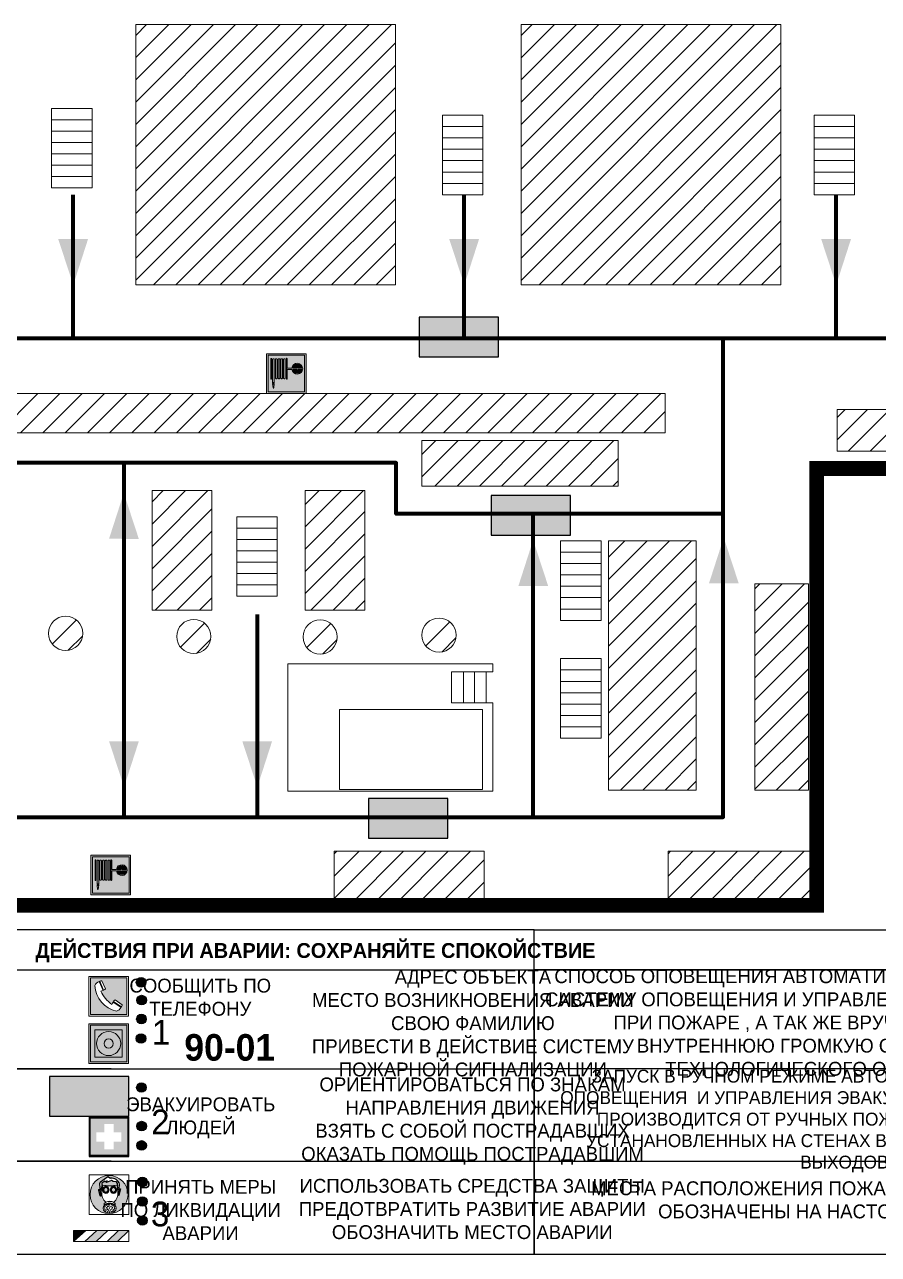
# Model space of a CAD drawing. Header units: millimetres. Extents: x 13114 to 67229, y 22859 to 38520.
# Drawn here: x 29581.4 to 29753.7, y 25091.1 to 25339.1 of the extents above; entities that cross this region are included whole.
import ezdxf

# ---------------------------------------------------------------- set-up
doc = ezdxf.new("R2010")
doc.units = ezdxf.units.MM
doc.layers.add('План_Штампы', color=7, linetype='Continuous')
doc.styles.add('обычный', font='arial.ttf')
pattern_1 = [(45, (730.8685, 20343.8374), (-2.24506403, 2.24506403), [])]

# ---------------------------------------------------------------- blocks, each defined once
blk = doc.blocks.new('A$C38D26F80')
h = blk.add_hatch(color=5)
h.dxf.hatch_style = 1
h.paths.add_polyline_path([(-8.77, -4.48, 1), (-0.19, -4.48, 1)])
h.paths.add_polyline_path([(-6.75, -3.58), (-6.75, -3.31), (-6.62, -3.22), (-6.5, -3.22), (-6.42, -3.3), (-6.39, -3.28), (-6.59, -2.23), (-6.59, -2.01), (-6.38, -1.58), (-4.76, -0.4), (-4.13, -0.79, -0.362848), (-2.1, -2.1, -0.201049), (-2.17, -2.48, 0.085434), (-2.26, -3.13), (-1.9, -3.16), (-2.25, -4.7), (-2.4, -4.59), (-2.43, -4.34), (-2.36, -4.34), (-2.14, -3.34), (-2.47, -3.42), (-2.58, -1.95), (-2.77, -1.58), (-3.58, -1.52), (-3.92, -1.26), (-5.05, -1.73), (-4.87, -1.39), (-5.41, -1.6), (-5.41, -1.46), (-6.13, -1.87), (-6.18, -3.5), (-6.56, -3.47), (-6.37, -4.59), (-6.16, -4.43), (-6.16, -4.66), (-6.36, -4.79), (-6.37, -4.8), (-6.51, -4.76)], flags=16)
h.paths.add_polyline_path([(-6.51, -4.76), (-6.36, -4.79), (-6.37, -4.8)], flags=0)
h.paths.add_polyline_path([(-5.92, -2.34, 0.089508), (-2.67, -2.35), (-2.48, -3.88, -0.268602), (-3.4, -6.18, 0.262449), (-5.2, -6.18, -0.268602), (-6.11, -3.88)], flags=16)
edge = h.paths.add_edge_path(flags=16)
edge.add_ellipse((-5.19, -3.41), major_axis=(0, 0.842), ratio=0.848992, start_angle=0, end_angle=360)
edge = h.paths.add_edge_path(flags=0)
edge.add_ellipse((-5.19, -3.39), major_axis=(0, 0.665), ratio=0.853798, start_angle=0, end_angle=360)
edge = h.paths.add_edge_path(flags=0)
edge.add_ellipse((-5.19, -3.4), major_axis=(0, 0.528), ratio=0.864094, start_angle=0, end_angle=360)
edge = h.paths.add_edge_path(flags=16)
edge.add_ellipse((-3.47, -3.4), major_axis=(0, 0.842), ratio=0.848992, start_angle=0, end_angle=360)
h.paths.add_polyline_path([(-3.13, -6.45), (-3.13, -6.84, 0.383174), (-5.57, -6.85), (-5.57, -6.49, -0.369952)], flags=16)
edge = h.paths.add_edge_path(flags=0)
edge.add_ellipse((-3.47, -3.39), major_axis=(0, 0.665), ratio=0.853798, start_angle=0, end_angle=360)
edge = h.paths.add_edge_path(flags=0)
edge.add_ellipse((-3.47, -3.4), major_axis=(0, 0.528), ratio=0.864094, start_angle=0, end_angle=360)
edge = h.paths.add_edge_path(flags=16)
edge.add_ellipse((-4.34, -7.57), major_axis=(-1.48, 0), ratio=0.744955, start_angle=0, end_angle=360)
h.paths.add_polyline_path([(-5.01, -6.85, -1), (-5.15, -6.85, -1)], flags=0)
h.paths.add_polyline_path([(-5.33, -7.14, -1), (-5.47, -7.14, -1)], flags=0)
h.paths.add_polyline_path([(-4.61, -6.71, -1), (-4.74, -6.71, -1)], flags=16)
h.paths.add_polyline_path([(-5.43, -7.51, -1), (-5.57, -7.51, -1)], flags=0)
h.paths.add_polyline_path([(-4.26, -6.67, -1), (-4.4, -6.67, -1)], flags=16)
h.paths.add_polyline_path([(-4.74, -7.14, -1), (-4.88, -7.14, -1)], flags=0)
h.paths.add_polyline_path([(-4.93, -7.43, -1), (-5.07, -7.43, -1)], flags=0)
h.paths.add_polyline_path([(-4.41, -7.07, -1), (-4.54, -7.07, -1)], flags=0)
h.paths.add_polyline_path([(-5.33, -7.87, -1), (-5.46, -7.87, -1)], flags=0)
h.paths.add_polyline_path([(-3.8, -6.71, -1), (-3.94, -6.71, -1)], flags=16)
h.paths.add_polyline_path([(-4.85, -7.78, -1), (-4.98, -7.78, -1)], flags=0)
h.paths.add_polyline_path([(-3.96, -7.14, -1), (-4.1, -7.14, -1)], flags=0)
h.paths.add_polyline_path([(-4.33, -7.53, -1), (-4.47, -7.53, -1)], flags=0)
h.paths.add_polyline_path([(-5.09, -8.12, -1), (-5.23, -8.12, -1)], flags=0)
h.paths.add_polyline_path([(-3.5, -6.94, -1), (-3.64, -6.94, -1)], flags=0)
h.paths.add_polyline_path([(-4.54, -7.97, -1), (-4.68, -7.97, -1)], flags=0)
h.paths.add_polyline_path([(-3.66, -7.39, -1), (-3.8, -7.39, -1)], flags=0)
h.paths.add_polyline_path([(-4.73, -8.35, -1), (-4.86, -8.35, -1)], flags=0)
h.paths.add_polyline_path([(-4.09, -7.96, -1), (-4.23, -7.96, -1)], flags=0)
h.paths.add_polyline_path([(-3.77, -7.74, -1), (-3.91, -7.74, -1)], flags=0)
h.paths.add_polyline_path([(-3.22, -7.27, -1), (-3.35, -7.27, -1)], flags=0)
h.paths.add_polyline_path([(-4.34, -8.4, -1), (-4.47, -8.4, -1)], flags=0)
h.paths.add_polyline_path([(-3.16, -7.61, -1), (-3.3, -7.61, -1)], flags=0)
h.paths.add_polyline_path([(-3.9, -8.35, -1), (-4.04, -8.35, -1)], flags=0)
h.paths.add_polyline_path([(-3.32, -7.91, -1), (-3.46, -7.91, -1)], flags=0)
h.paths.add_polyline_path([(-3.55, -8.23, -1), (-3.69, -8.23, -1)], flags=0)
at = {"color": 5, "lineweight": 5}
for p, q in [((-4.48, 0), (-8.96, 0)), ((-8.96, 0), (-8.96, -4.48)), ((-4.48, 0), (0, 0)), ((0, 0), (0, -4.48)), ((-6.59, -2.01), (-6.38, -1.58)), ((-6.59, -2.23), (-6.59, -2.01)), ((-6.39, -3.28), (-6.59, -2.23)), ((-6.38, -1.58), (-4.76, -0.4)), ((-6.13, -1.87), (-6.18, -3.5)), ((-5.41, -1.46), (-6.13, -1.87)), ((-5.92, -2.34), (-6.11, -3.88)), ((-4.87, -1.39), (-5.41, -1.6)), ((-5.41, -1.6), (-5.41, -1.46)), ((-3.92, -1.26), (-5.05, -1.73)), ((-5.05, -1.73), (-4.87, -1.39)), ((-4.76, -0.4), (-4.13, -0.79)), ((-3.58, -1.52), (-3.92, -1.26)), ((-2.77, -1.58), (-3.58, -1.52)), ((-2.58, -1.95), (-2.77, -1.58)), ((-2.67, -2.34), (-2.48, -3.88)), ((-2.47, -3.42), (-2.58, -1.95)), ((-8.96, -8.96), (-8.96, -4.48)), ((-6.75, -3.31), (-6.62, -3.22)), ((-6.75, -3.58), (-6.75, -3.31)), ((-6.51, -4.76), (-6.75, -3.58)), ((-6.62, -3.22), (-6.5, -3.22)), ((-6.18, -3.5), (-6.56, -3.47)), ((-6.56, -3.47), (-6.37, -4.59)), ((-6.37, -4.8), (-6.51, -4.76)), ((-6.5, -3.22), (-6.42, -3.3)), ((-6.42, -3.3), (-6.39, -3.28)), ((-6.37, -4.59), (-6.16, -4.43)), ((-6.16, -4.66), (-6.37, -4.8)), ((-6.16, -4.43), (-6.16, -4.66)), ((-2.14, -3.34), (-2.47, -3.42)), ((-2.43, -4.34), (-2.4, -4.59)), ((-2.43, -4.34), (-2.36, -4.34)), ((-2.4, -4.59), (-2.25, -4.7)), ((-2.36, -4.34), (-2.14, -3.34)), ((-1.9, -3.16), (-2.26, -3.13)), ((-2.25, -4.7), (-1.9, -3.16)), ((0, -8.96), (0, -4.48)), ((-5.57, -6.49), (-5.57, -6.85)), ((-3.13, -6.45), (-3.13, -6.84)), ((-4.48, -8.96), (-8.96, -8.96)), ((-4.48, -8.96), (0, -8.96))]:
    blk.add_line(p, q, dxfattribs=at)
at = {"color": 5}
for p, q in [((-6.59, -2.01), (-6.38, -1.58)), ((-6.59, -2.23), (-6.59, -2.01)), ((-6.39, -3.28), (-6.59, -2.23)), ((-6.38, -1.58), (-4.76, -0.4)), ((-6.13, -1.87), (-6.18, -3.5)), ((-5.41, -1.46), (-6.13, -1.87)), ((-4.87, -1.39), (-5.41, -1.6)), ((-5.41, -1.6), (-5.41, -1.46)), ((-3.92, -1.26), (-5.05, -1.73)), ((-5.05, -1.73), (-4.87, -1.39)), ((-4.76, -0.4), (-4.13, -0.79)), ((-3.58, -1.52), (-3.92, -1.26)), ((-2.77, -1.58), (-3.58, -1.52)), ((-2.58, -1.95), (-2.77, -1.58)), ((-2.47, -3.42), (-2.58, -1.95)), ((-6.75, -3.31), (-6.62, -3.22)), ((-6.75, -3.58), (-6.75, -3.31)), ((-6.51, -4.76), (-6.75, -3.58)), ((-6.62, -3.22), (-6.5, -3.22)), ((-6.18, -3.5), (-6.56, -3.47)), ((-6.56, -3.47), (-6.37, -4.59)), ((-6.37, -4.8), (-6.51, -4.76)), ((-6.36, -4.79), (-6.51, -4.76)), ((-6.5, -3.22), (-6.42, -3.3)), ((-6.42, -3.3), (-6.39, -3.28)), ((-6.37, -4.59), (-6.16, -4.43)), ((-6.16, -4.66), (-6.37, -4.8)), ((-6.16, -4.66), (-6.36, -4.79)), ((-6.16, -4.43), (-6.16, -4.66)), ((-2.14, -3.34), (-2.47, -3.42)), ((-2.4, -4.59), (-2.43, -4.34)), ((-2.43, -4.34), (-2.36, -4.34)), ((-2.25, -4.7), (-2.4, -4.59)), ((-2.36, -4.34), (-2.14, -3.34)), ((-2.26, -3.13), (-1.9, -3.16)), ((-1.9, -3.16), (-2.25, -4.7))]:
    blk.add_line(p, q, dxfattribs=at)
at = {"color": 5, "lineweight": 5}
for centre, radius in [((-4.48, -4.48), 4.29), ((-5.5, -7.51), 0.0678), ((-5.4, -7.14), 0.0678), ((-5.4, -7.87), 0.0678), ((-5.16, -8.12), 0.0678), ((-5.08, -6.85), 0.0678), ((-5, -7.43), 0.0678), ((-4.91, -7.78), 0.0678), ((-4.81, -7.14), 0.0678), ((-4.79, -8.35), 0.0678), ((-4.67, -6.71), 0.0678), ((-4.61, -7.97), 0.0678), ((-4.47, -7.07), 0.0678), ((-4.4, -7.53), 0.0678), ((-4.4, -8.4), 0.0678), ((-4.33, -6.67), 0.0678), ((-4.16, -7.96), 0.0678), ((-4.03, -7.14), 0.0678), ((-3.97, -8.35), 0.0678), ((-3.87, -6.71), 0.0678), ((-3.84, -7.74), 0.0678), ((-3.73, -7.39), 0.0678), ((-3.62, -8.23), 0.0678), ((-3.57, -6.94), 0.0678), ((-3.39, -7.91), 0.0678), ((-3.28, -7.27), 0.0678), ((-3.23, -7.61), 0.0678)]:
    blk.add_circle(centre, radius, dxfattribs=at)
for centre, radius, start, end in [((-4.28, 6.66), 9.15, 259.6987, 280.1569), ((-0.47, -3.05), 1.79, 161.5846, 182.4584), ((-2.6, -2.2), 0.513, 326.4781, 11.7739), ((-3.66, -4.24), 2.47, 171.573, 231.7124), ((-4.93, -4.24), 2.47, 308.2876, 8.427), ((-4.33, -7.88), 1.87, 50.358, 131.5662), ((-4.34, -8.2), 1.82, 48.4943, 132.3565), ((-4.3, -7.78), 1.83, 60.5889, 119.4111)]:
    blk.add_arc(centre, radius, start, end, dxfattribs=at)
at = {"color": 5}
for centre, radius, start, end in [((-3.89, -2.66), 1.88, 17.387, 97.1599), ((-0.35, -3.07), 1.91, 162.2553, 181.7878), ((-2.6, -2.2), 0.511, 326.3906, 11.8614)]:
    blk.add_arc(centre, radius, start, end, dxfattribs=at)
at = {"color": 5, "lineweight": 5}
for centre, major_axis, ratio in [((-5.19, -3.41), (0, 0.842), 0.848992), ((-5.19, -3.39), (0, 0.665), 0.853798), ((-3.47, -3.4), (0, 0.842), 0.848992), ((-3.47, -3.39), (0, 0.665), 0.853798), ((-5.19, -3.4), (0, 0.528), 0.864094), ((-3.47, -3.4), (0, 0.528), 0.864094), ((-4.34, -7.57), (-1.48, 0), 0.744955)]:
    blk.add_ellipse(centre, major_axis=major_axis, ratio=ratio, dxfattribs=at)
blk = doc.blocks.new('A$C47DD6509')
at = {"lineweight": 5}
for points in [[(-8.69, 0), (-11.19, 0), (-11.19, -2.22)], [(-4.22, 0), (-6.45, 0), (-8.91, -2.22), (-6.61, -2.22)], [(0, 0), (-2.09, 0), (-4.36, -2.22), (-2.29, -2.22)]]:
    blk.add_hatch(color=242, dxfattribs=at).paths.add_polyline_path(points)
at = {"color": 242, "lineweight": 5}
for p, q in [((-11.19, -2.22), (-8.69, 0)), ((-11.19, -2.22), (-11.19, 0)), ((-11.19, 0), (-8.69, 0)), ((-11.19, 0), (0, 0)), ((-8.91, -2.22), (-6.45, 0)), ((-6.61, -2.22), (-4.22, 0)), ((-4.36, -2.22), (-2.09, 0)), ((-2.29, -2.22), (0, 0)), ((0, 0), (0, -2.22)), ((0, -2.22), (-11.19, -2.22))]:
    blk.add_line(p, q, dxfattribs=at)
blk = doc.blocks.new('A$C32E8229D')
at = {"true_color": 0xffffff}
blk.add_hatch(color=7, dxfattribs=at).paths.add_polyline_path([(0, 0), (0, -8), (16, -8), (16, 0)])
h = blk.add_hatch(color=126)
h.paths.add_polyline_path([(0.2, -0.2), (15.8, -0.2), (15.8, -7.8), (0.2, -7.8)])
h.paths.add_polyline_path([(13.49, -2.05), (12.08, -2.05), (11.37, -2.63, 0.162397), (11.29, -2.84), (11.29, -3.63), (10.35, -3.63), (10.35, -4.05), (11.68, -4.05), (11.68, -3.48), (12.26, -4.28), (11.29, -5.1), (11.29, -6.78), (11.85, -6.78), (11.85, -5.44), (12.8, -4.64), (12.8, -5.94), (14.46, -5.94), (14.46, -5.39), (13.45, -5.39), (13.45, -3.97), (12.46, -2.59), (13.15, -2.59), (13.69, -3.34), (14.18, -3)], flags=16)
h.paths.add_polyline_path([(10.74, -1.82, 1), (11.8, -1.82, 1)], flags=16)
h.paths.add_polyline_path([(9.39, -3.59), (5.99, -3.59), (6.56, -3.03), (5.91, -3.03), (5.1, -3.83), (5.91, -4.64), (6.56, -4.64), (5.99, -4.09), (9.39, -4.09)], flags=16)
h.paths.add_polyline_path([(4.29, -1.08), (1.72, -1.08), (1.72, -6.6), (4.29, -6.6)], flags=16)
at = {"color": 126}
blk.add_lwpolyline([(16, -8), (0, -8), (0, 0), (16, 0)], close=True, dxfattribs=at)
blk = doc.blocks.new('A$C18900ED3')
h = blk.add_hatch(color=126)
h.paths.add_polyline_path([(-0.18, -0.18), (-7.02, -0.18), (-7.02, -7.02), (-0.18, -7.02)])
h.paths.add_polyline_path([(-5.89, -4.46), (-5.89, -2.77), (-4.46, -2.77), (-4.46, -1.31), (-2.77, -1.31), (-2.77, -2.77), (-1.33, -2.77), (-1.33, -4.46), (-2.77, -4.46), (-2.77, -5.89), (-4.46, -5.89), (-4.46, -4.46)], flags=16)
at = {"color": 126}
for p, q in [((-7.2, 0), (-7.2, -7.2)), ((0, 0), (-7.2, 0)), ((0, -7.2), (0, 0)), ((-7.02, -7.02), (-7.02, -0.18)), ((-7.02, -0.18), (-0.18, -0.18)), ((-0.18, -0.18), (-0.18, -7.02)), ((-7.2, -7.2), (0, -7.2)), ((-0.18, -7.02), (-7.02, -7.02))]:
    blk.add_line(p, q, dxfattribs=at)
blk = doc.blocks.new('A$C456E1F9C')
at = {"lineweight": 5}
h = blk.add_hatch(color=242, dxfattribs=at)
h.paths.add_polyline_path([(0.51, -1.47), (0.51, -13.26), (12.29, -13.26), (12.29, -1.47)])
h.paths.add_polyline_path([(5.42, -4.95, -0.254479), (4.78, -5.4), (3.52, -2.53, -0.209735), (4.23, -2.4)], flags=16)
h.paths.add_polyline_path([(8.53, -8.6), (10.87, -10.17), (10.54, -10.76), (8.03, -9.13, -0.192251)], flags=16)
h.paths.add_polyline_path([(4.61, -5.49, 0.005518), (3.87, -5.72, 0.128647), (7.49, -10.01, 0.00809), (7.83, -9.33), (10.47, -10.97, -0.16736), (8.99, -12.25, -0.327862), (1.95, -3.95, -0.166952), (3.36, -2.62)], flags=16)
at = {"color": 242, "lineweight": 5}
for p, q in [((0, -13.77), (0, -0.97)), ((12.8, -0.97), (0, -0.97)), ((4.61, -5.49), (3.36, -2.62)), ((3.52, -2.53), (4.78, -5.4)), ((4.23, -2.4), (5.42, -4.95)), ((12.8, -13.77), (12.8, -0.97)), ((7.83, -9.33), (10.47, -10.97)), ((8.03, -9.13), (10.54, -10.76)), ((10.81, -10.12), (8.53, -8.6)), ((10.54, -10.76), (10.8, -10.3)), ((10.8, -10.3), (10.81, -10.12)), ((0, -13.77), (12.8, -13.77))]:
    blk.add_line(p, q, dxfattribs=at)
blk.add_lwpolyline([(0.51, -1.47), (12.29, -1.47), (12.29, -13.26), (0.51, -13.26)], close=True, dxfattribs=at)
for centre, radius, start, end in [((4.59, -5.34), 2.99, 114.2845, 152.1974), ((11.12, -3.31), 9.19, 183.9915, 256.6009), ((4.02, -3.27), 0.891, 76.3284, 123.7092), ((14.98, -39.1), 35.17, 107.1487, 108.4135), ((13.86, -0.94), 11.08, 205.5536, 234.8762), ((4.68, -4.59), 0.824, 276.9621, 334.0723), ((-13.31, 0.8), 23.44, 332.5487, 334.4027), ((8.94, -9.5), 0.989, 114.4092, 157.9388), ((7.87, -9.46), 3, 291.9291, 329.9329)]:
    blk.add_arc(centre, radius, start, end, dxfattribs=at)
blk = doc.blocks.new('A$C54414219')
at = {"true_color": 0xffffff}
h = blk.add_hatch(color=7, dxfattribs=at)
h.paths.add_polyline_path([(2.39, -9.45), (2.39, -18.3), (11.23, -18.3), (11.23, -9.45)], flags=0)
h.paths.add_polyline_path([(10.71, -13.87, -1), (2.92, -13.87, -1)], flags=0)
h.paths.add_polyline_path([(8.3, -13.87, -1), (5.33, -13.87, -1)], flags=0)
h.paths.add_polyline_path([(0.41, -7.47), (0.41, -20.27), (13.21, -20.27), (13.21, -7.47)])
h.paths.add_polyline_path([(0.92, -19.77), (12.71, -19.77), (12.71, -7.98), (0.92, -7.98)], flags=16)
h.paths.add_polyline_path([(11.23, -9.45), (11.23, -18.3), (2.39, -18.3), (2.39, -9.45)], flags=0)
at = {"lineweight": 5}
h = blk.add_hatch(color=242, dxfattribs=at)
h.paths.add_polyline_path([(12.71, -7.98), (0.92, -7.98), (0.92, -19.77), (12.71, -19.77)])
h.paths.add_polyline_path([(11.23, -18.3), (2.39, -18.3), (2.39, -9.45), (11.23, -9.45)], flags=16)
h.paths.add_polyline_path([(10.71, -13.87, -1), (2.92, -13.87, -1)], flags=0)
h.paths.add_polyline_path([(8.3, -13.87, -1), (5.33, -13.87, -1)], flags=0)
at = {"true_color": 0xffffff}
h = blk.add_hatch(color=7, dxfattribs=at)
h.paths.add_polyline_path([(2.39, -9.45), (2.39, -18.3), (11.23, -18.3), (11.23, -9.45)])
h.paths.add_polyline_path([(10.71, -13.87, -1), (2.92, -13.87, -1)], flags=16)
h.paths.add_polyline_path([(8.3, -13.87, -1), (5.33, -13.87, -1)], flags=0)
at = {"lineweight": 5}
h = blk.add_hatch(color=242, dxfattribs=at)
h.paths.add_polyline_path([(2.92, -13.87, 1), (10.71, -13.87, 1)])
h.paths.add_polyline_path([(8.3, -13.87, -1), (5.33, -13.87, -1)], flags=16)
at = {"color": 242, "lineweight": 5}
for p, q in [((0.41, -20.27), (0.41, -7.47)), ((0.41, -7.47), (13.21, -7.47)), ((0.41, -7.47), (13.21, -7.47)), ((13.21, -20.27), (13.21, -7.47)), ((0.41, -20.27), (13.21, -20.27))]:
    blk.add_line(p, q, dxfattribs=at)
for points in [[(0.92, -7.98), (12.71, -7.98), (12.71, -19.77), (0.92, -19.77)], [(2.39, -9.45), (11.23, -9.45), (11.23, -18.3), (2.39, -18.3)]]:
    blk.add_lwpolyline(points, close=True, dxfattribs=at)
for radius in [3.89, 1.49]:
    blk.add_circle((6.81, -13.87), radius, dxfattribs=at)
blk = doc.blocks.new('A$C37112FD5')
at = {"true_color": 0xf5f5ff}
h = blk.add_hatch(color=7, dxfattribs=at)
h.dxf.hatch_style = 1
h.paths.add_polyline_path([(12.8, -7.4), (0, -7.4), (0, -20.2), (12.8, -20.2)])
h.paths.add_polyline_path([(12.29, -7.91), (12.29, -19.69), (0.51, -19.69), (0.51, -7.91)], flags=16)
h.paths.add_polyline_path([(4.98, -9.04, -0.42597), (5.17, -9.22), (5.17, -12.25), (5.17, -15.29, -0.432244), (4.98, -15.47), (4.83, -15.47, -0.42597), (4.64, -15.29), (4.64, -12.25), (4.64, -9.22, -0.432244), (4.83, -9.04)], flags=0)
h.paths.add_polyline_path([(4.28, -9.22), (4.28, -12.25), (4.28, -15.29, -0.432244), (4.09, -15.47), (3.94, -15.47, -0.42597), (3.75, -15.29), (3.75, -12.25), (3.75, -9.22, -0.432244), (3.94, -9.04), (4.09, -9.04, -0.42597)], flags=0)
h.paths.add_polyline_path([(5.72, -9.04), (5.87, -9.04, -0.42597), (6.06, -9.22), (6.06, -12.25), (6.06, -15.29, -0.432244), (5.87, -15.47), (5.72, -15.47, -0.42597), (5.53, -15.29), (5.53, -12.25), (5.53, -9.22, -0.432244)], flags=0)
h.paths.add_polyline_path([(6.42, -8.9), (6.5, -8.9, -0.42597), (6.69, -9.08), (6.69, -12.03), (8.21, -12.03, -15.824349), (8.21, -12.47), (6.69, -12.47), (6.69, -15.42, -0.432244), (6.5, -15.6), (6.42, -15.6)], flags=0)
h.paths.add_polyline_path([(3.39, -9.22), (3.39, -12.25), (3.39, -15.29, -0.432244), (3.2, -15.47), (3.05, -15.47, -0.42597), (2.85, -15.29), (2.85, -12.25), (2.85, -9.22, -0.432244), (3.05, -9.04), (3.2, -9.04, -0.42597)], flags=0)
h.paths.add_polyline_path([(2.5, -9.22), (2.5, -16.71), (1.96, -16.71), (1.96, -9.22, -0.432244), (2.15, -9.04), (2.31, -9.04, -0.42597)], flags=0)
h.paths.add_polyline_path([(1.61, -8.9), (1.61, -15.6), (1.57, -15.6, -0.42597), (1.37, -15.42), (1.37, -12.03), (1.37, -9.09, -0.432244), (1.57, -8.9)], flags=0)
h.paths.add_polyline_path([(9.76, -10.81), (9.76, -12.03), (8.49, -12.03, -0.336371)], flags=0)
h.paths.add_polyline_path([(8.49, -12.47), (9.76, -12.47), (9.76, -13.7, -0.336371)], flags=0)
h.paths.add_polyline_path([(10.11, -10.81, -0.336371), (11.38, -12.03), (10.11, -12.03)], flags=0)
h.paths.add_polyline_path([(10.11, -12.47), (11.38, -12.47, -0.336371), (10.11, -13.7)], flags=0)
h.paths.add_polyline_path([(2.5, -16.84), (2.5, -17.05), (1.97, -17.05), (1.97, -16.84)], flags=0)
h.paths.add_polyline_path([(2.5, -17.24, -0.033778), (2.24, -18.6, -0.033778), (1.97, -17.24)], flags=0)
h = blk.add_hatch(color=242)
h.dxf.hatch_style = 1
h.paths.add_polyline_path([(12.29, -7.91), (0.51, -7.91), (0.51, -19.69), (12.29, -19.69)])
h.paths.add_polyline_path([(6.42, -15.6), (6.42, -8.9), (6.5, -8.9, -0.42597), (6.69, -9.08), (6.69, -12.03), (8.21, -12.03, -15.824349), (8.21, -12.47), (6.69, -12.47), (6.69, -15.42, -0.432244), (6.5, -15.6)], flags=16)
h.paths.add_polyline_path([(5.87, -15.47), (5.72, -15.47, -0.42597), (5.53, -15.29), (5.53, -12.25), (5.53, -9.22, -0.432244), (5.72, -9.04), (5.87, -9.04, -0.42597), (6.06, -9.22), (6.06, -12.25), (6.06, -15.29, -0.432244)], flags=16)
h.paths.add_polyline_path([(4.98, -15.47), (4.83, -15.47, -0.42597), (4.64, -15.29), (4.64, -12.25), (4.64, -9.22, -0.432244), (4.83, -9.04), (4.98, -9.04, -0.42597), (5.17, -9.22), (5.17, -12.25), (5.17, -15.29, -0.432244)], flags=16)
h.paths.add_polyline_path([(4.09, -15.47), (3.94, -15.47, -0.42597), (3.75, -15.29), (3.75, -12.25), (3.75, -9.22, -0.432244), (3.94, -9.04), (4.09, -9.04, -0.42597), (4.28, -9.22), (4.28, -12.25), (4.28, -15.29, -0.432244)], flags=16)
h.paths.add_polyline_path([(3.2, -15.47), (3.05, -15.47, -0.42597), (2.85, -15.29), (2.85, -12.25), (2.85, -9.22, -0.432244), (3.05, -9.04), (3.2, -9.04, -0.42597), (3.39, -9.22), (3.39, -12.25), (3.39, -15.29, -0.432244)], flags=16)
h.paths.add_polyline_path([(2.5, -17.05), (1.97, -17.05), (1.97, -16.84), (2.5, -16.84)], flags=16)
h.paths.add_polyline_path([(2.5, -17.24, -0.033778), (2.24, -18.6, -0.033778), (1.97, -17.24)], flags=16)
h.paths.add_polyline_path([(2.5, -16.71), (1.96, -16.71), (1.96, -9.22, -0.432244), (2.15, -9.04), (2.31, -9.04, -0.42597), (2.5, -9.22)], flags=16)
h.paths.add_polyline_path([(1.61, -15.6), (1.57, -15.6, -0.42597), (1.37, -15.42), (1.37, -12.03), (1.37, -9.09, -0.432244), (1.57, -8.9), (1.61, -8.9)], flags=16)
h.paths.add_polyline_path([(8.49, -12.47), (9.76, -12.47), (9.76, -13.7, -0.336371)], flags=0)
h.paths.add_polyline_path([(10.11, -13.7), (10.11, -12.47), (11.38, -12.47, -0.336371)], flags=0)
h.paths.add_polyline_path([(8.49, -12.03, -0.336371), (9.76, -10.81), (9.76, -12.03)], flags=0)
h.paths.add_polyline_path([(10.11, -12.03), (10.11, -10.81, -0.336371), (11.38, -12.03)], flags=0)
h = blk.add_hatch(color=7, dxfattribs=at)
h.dxf.hatch_style = 1
h.paths.add_polyline_path([(1.61, -8.9), (1.57, -8.9, 0.432244), (1.37, -9.09), (1.37, -12.03), (1.37, -15.42, 0.42597), (1.57, -15.6), (1.61, -15.6)])
h.paths.add_polyline_path([(2.5, -9.22, 0.42597), (2.31, -9.04), (2.15, -9.04, 0.432244), (1.96, -9.22), (1.96, -16.71), (2.5, -16.71)])
h.paths.add_polyline_path([(2.5, -16.84), (1.97, -16.84), (1.97, -17.05), (2.5, -17.05)])
h.paths.add_polyline_path([(2.5, -17.24), (1.97, -17.24, 0.033778), (2.24, -18.6, 0.033778)])
h.paths.add_polyline_path([(3.39, -12.25), (3.39, -9.22, 0.42597), (3.2, -9.04), (3.05, -9.04, 0.432244), (2.85, -9.22), (2.85, -12.25), (2.85, -15.29, 0.42597), (3.05, -15.47), (3.2, -15.47, 0.432244), (3.39, -15.29)])
h.paths.add_polyline_path([(4.28, -12.25), (4.28, -9.22, 0.42597), (4.09, -9.04), (3.94, -9.04, 0.432244), (3.75, -9.22), (3.75, -12.25), (3.75, -15.29, 0.42597), (3.94, -15.47), (4.09, -15.47, 0.432244), (4.28, -15.29)])
h.paths.add_polyline_path([(5.17, -12.25), (5.17, -9.22, 0.42597), (4.98, -9.04), (4.83, -9.04, 0.432244), (4.64, -9.22), (4.64, -12.25), (4.64, -15.29, 0.42597), (4.83, -15.47), (4.98, -15.47, 0.432244), (5.17, -15.29)])
h.paths.add_polyline_path([(6.06, -12.25), (6.06, -9.22, 0.42597), (5.87, -9.04), (5.72, -9.04, 0.432244), (5.53, -9.22), (5.53, -12.25), (5.53, -15.29, 0.42597), (5.72, -15.47), (5.87, -15.47, 0.432244), (6.06, -15.29)])
h.paths.add_polyline_path([(6.69, -12.47), (8.21, -12.47, 15.824349), (8.21, -12.03), (6.69, -12.03), (6.69, -9.08, 0.42597), (6.5, -8.9), (6.42, -8.9), (6.42, -15.6), (6.5, -15.6, 0.432244), (6.69, -15.42)])
h.paths.add_polyline_path([(8.49, -12.47), (9.76, -12.47), (9.76, -13.7, -0.336371)], flags=16)
h.paths.add_polyline_path([(8.49, -12.03, -0.336371), (9.76, -10.81), (9.76, -12.03)], flags=16)
h.paths.add_polyline_path([(10.11, -12.47), (11.38, -12.47, -0.336371), (10.11, -13.7)], flags=16)
h.paths.add_polyline_path([(10.11, -12.03), (10.11, -10.81, -0.336371), (11.38, -12.03)], flags=16)
h = blk.add_hatch(color=242)
h.dxf.hatch_style = 1
h.paths.add_polyline_path([(9.76, -10.81, 0.336371), (8.49, -12.03), (9.76, -12.03)])
h.paths.add_polyline_path([(10.11, -10.81), (10.11, -12.03), (11.38, -12.03, 0.336371)])
h.paths.add_polyline_path([(11.38, -12.47), (10.11, -12.47), (10.11, -13.7, 0.336371)])
h.paths.add_polyline_path([(9.76, -12.47), (8.49, -12.47, 0.336371), (9.76, -13.7)])
at = {"color": 242, "lineweight": 5}
for p, q in [((0, -20.2), (0, -7.4)), ((0, -7.4), (12.8, -7.4)), ((12.8, -20.2), (12.8, -7.4)), ((1.37, -12.03), (1.37, -9.08)), ((1.57, -8.9), (1.61, -8.9)), ((1.61, -8.9), (1.61, -15.6)), ((1.96, -16.71), (1.96, -9.22)), ((2.15, -9.04), (2.31, -9.04)), ((2.5, -16.71), (2.5, -9.22)), ((2.85, -12.25), (2.85, -9.22)), ((3.05, -9.04), (3.2, -9.04)), ((3.39, -12.25), (3.39, -9.22)), ((3.75, -12.25), (3.75, -9.22)), ((3.94, -9.04), (4.09, -9.04)), ((4.28, -12.25), (4.28, -9.22)), ((4.64, -12.25), (4.64, -9.22)), ((4.83, -9.04), (4.98, -9.04)), ((5.17, -12.25), (5.17, -9.22)), ((5.53, -12.25), (5.53, -9.22)), ((5.72, -9.04), (5.87, -9.04)), ((6.06, -12.25), (6.06, -9.22)), ((6.42, -8.9), (6.42, -15.6)), ((6.5, -8.9), (6.42, -8.9)), ((6.69, -12.03), (6.69, -9.08)), ((9.76, -10.81), (9.76, -12.03)), ((10.11, -10.81), (10.11, -12.03)), ((1.37, -12.03), (1.37, -15.42)), ((1.57, -15.6), (1.61, -15.6)), ((2.85, -12.25), (2.85, -15.29)), ((3.05, -15.47), (3.2, -15.47)), ((3.39, -12.25), (3.39, -15.29)), ((3.75, -12.25), (3.75, -15.29)), ((3.94, -15.47), (4.09, -15.47)), ((4.28, -12.25), (4.28, -15.29)), ((4.64, -12.25), (4.64, -15.29)), ((4.83, -15.47), (4.98, -15.47)), ((5.17, -12.25), (5.17, -15.29)), ((5.53, -12.25), (5.53, -15.29)), ((5.72, -15.47), (5.87, -15.47)), ((6.06, -12.25), (6.06, -15.29)), ((6.42, -15.6), (6.5, -15.6)), ((8.21, -12.03), (6.69, -12.03)), ((8.21, -12.47), (6.69, -12.47)), ((6.69, -12.47), (6.69, -15.42)), ((9.76, -12.03), (8.49, -12.03)), ((9.76, -12.47), (8.49, -12.47)), ((9.76, -12.47), (9.76, -13.7)), ((11.38, -12.03), (10.11, -12.03)), ((11.38, -12.47), (10.11, -12.47)), ((10.11, -12.47), (10.11, -13.7)), ((1.96, -16.71), (2.5, -16.71)), ((1.97, -16.84), (2.5, -16.84)), ((1.97, -17.05), (1.97, -16.84)), ((2.5, -17.05), (1.97, -17.05)), ((1.97, -17.24), (2.5, -17.24)), ((2.5, -16.84), (2.5, -17.05)), ((0, -20.2), (12.8, -20.2))]:
    blk.add_line(p, q, dxfattribs=at)
blk.add_lwpolyline([(0.51, -7.91), (12.29, -7.91), (12.29, -19.69), (0.51, -19.69)], close=True, dxfattribs=at)
for centre, radius, start, end in [((1.56, -9.09), 0.182, 87.1027, 180.6071), ((2.15, -9.22), 0.182, 87.1027, 180.6071), ((2.32, -9.22), 0.182, 359.3929, 92.8973), ((3.04, -9.22), 0.182, 87.1027, 180.6071), ((3.21, -9.22), 0.182, 359.3929, 92.8973), ((3.93, -9.22), 0.182, 87.1027, 180.6071), ((4.1, -9.22), 0.182, 359.3929, 92.8973), ((4.82, -9.22), 0.182, 87.1027, 180.6071), ((4.99, -9.22), 0.182, 359.3929, 92.8973), ((5.71, -9.22), 0.182, 87.1027, 180.6071), ((5.88, -9.22), 0.182, 359.3929, 92.8973), ((6.51, -9.09), 0.182, 359.3929, 92.8973), ((9.93, -12.25), 1.74, 187.2319, 172.7681), ((9.93, -12.25), 1.46, 96.9927, 171.3585), ((9.93, -12.25), 1.46, 8.6415, 83.0073), ((1.56, -15.42), 0.182, 179.3929, 272.8973), ((3.04, -15.29), 0.182, 179.3929, 272.8973), ((3.21, -15.29), 0.182, 267.1027, 0.6071), ((3.93, -15.29), 0.182, 179.3929, 272.8973), ((4.1, -15.29), 0.182, 267.1027, 0.6071), ((4.82, -15.29), 0.182, 179.3929, 272.8973), ((4.99, -15.29), 0.182, 267.1027, 0.6071), ((5.71, -15.29), 0.182, 179.3929, 272.8973), ((5.88, -15.29), 0.182, 267.1027, 0.6071), ((6.51, -15.42), 0.182, 267.1027, 0.6071), ((9.93, -12.25), 1.46, 188.6415, 263.0073), ((9.93, -12.25), 1.46, 276.9927, 351.3585), ((12.17, -15.98), 10.27, 187.041, 194.7793), ((-7.7, -15.98), 10.27, 345.2207, 352.959)]:
    blk.add_arc(centre, radius, start, end, dxfattribs=at)

msp = doc.modelspace()

# ---------------------------------------------------------------- hatches: boundary and pattern name
at = {"lineweight": 0}
h = msp.add_hatch(dxfattribs=at)
h.set_pattern_fill('ANSI31', color=256)
h.set_pattern_definition([(45, (861.4023, 20881.5295), (-2.24506403, 2.24506403), [])])
h.paths.add_polyline_path([(29603.9, 25286.61), (29656.28, 25286.61), (29656.28, 25339.1), (29603.9, 25339.1)])
h = msp.add_hatch(dxfattribs=at)
h.set_pattern_fill('ANSI31', color=256)
h.set_pattern_definition([(45, (939.192, 20881.5295), (-2.24506403, 2.24506403), [])])
h.paths.add_polyline_path([(29681.68, 25286.61), (29734.07, 25286.61), (29734.07, 25339.1), (29681.68, 25339.1)])
h = msp.add_hatch(dxfattribs=at)
h.set_pattern_fill('ANSI31', color=256)
h.set_pattern_definition(pattern_1)
h.paths.add_polyline_path([(29456.84, 25264.69), (29456.84, 25256.75), (29710.73, 25256.75), (29710.73, 25264.69)])
h.paths.add_polyline_path([(29701.2, 25246.04), (29701.2, 25255.24), (29661.63, 25255.24), (29661.63, 25246.04)])
h.paths.add_polyline_path([(29699.27, 25184.72), (29716.95, 25184.72), (29716.95, 25234.99), (29699.27, 25234.99)])
h.paths.add_polyline_path([(29739.61, 25226.32), (29728.8, 25226.32), (29728.8, 25184.72), (29739.61, 25184.72)])
h.paths.add_polyline_path([(29741.29, 25161.47), (29741.29, 25172.38), (29711.31, 25172.38), (29711.31, 25161.47)])
h.paths.add_polyline_path([(29643.93, 25172.38), (29643.93, 25161.47), (29674.16, 25161.47), (29674.16, 25172.38)])
h.paths.add_polyline_path([(29539.03, 25172.38), (29539.03, 25161.47), (29558.3, 25161.47), (29558.3, 25172.38)])
h = msp.add_hatch(dxfattribs=at)
h.set_pattern_fill('ANSI31', color=256)
h.set_pattern_definition(pattern_1)
h.paths.add_polyline_path([(29745.4, 25261.49), (29745.4, 25253.08), (29783.08, 25253.08), (29783.08, 25261.49)])
h.paths.add_polyline_path([(29824.76, 25253.08), (29824.76, 25261.49), (29799.71, 25261.49), (29799.71, 25253.08)])
h = msp.add_hatch(dxfattribs=at)
h.set_pattern_fill('ANSI31', color=256)
h.set_pattern_definition(pattern_1)
h.paths.add_polyline_path([(29479.05, 25237.26), (29461.39, 25237.26), (29461.39, 25188.4), (29479.05, 25188.4)])
h.paths.add_polyline_path([(29505.3, 25245.13), (29493.23, 25245.13), (29493.23, 25221), (29505.3, 25221)])
h.paths.add_polyline_path([(29522.25, 25221), (29534.33, 25221), (29534.33, 25245.13), (29522.25, 25245.13)])
h.paths.add_polyline_path([(29546.2, 25188.4), (29563.85, 25188.4), (29563.85, 25237.26), (29546.2, 25237.26)])
h.paths.add_polyline_path([(29619.23, 25245.13), (29607.16, 25245.13), (29607.16, 25221), (29619.23, 25221)])
h.paths.add_polyline_path([(29650.13, 25245.13), (29638.05, 25245.13), (29638.05, 25221), (29650.13, 25221)])
h = msp.add_hatch(dxfattribs=at)
h.set_pattern_fill('ANSI31', color=256)
h.set_pattern_definition([(45, (835.1195, 20345.252), (-2.24506403, 2.24506403), [])])
h.paths.add_polyline_path([(29586.29, 25216.32, 1), (29593.18, 25216.32, 1)])
h = msp.add_hatch(dxfattribs=at)
h.set_pattern_fill('ANSI31', color=256)
h.set_pattern_definition([(45, (910.4676, 20344.897), (-2.24506403, 2.24506403), [])])
h.paths.add_polyline_path([(29661.63, 25215.97, 1), (29668.53, 25215.97, 1)])
h = msp.add_hatch(dxfattribs=at)
h.set_pattern_fill('ANSI31', color=256)
h.set_pattern_definition([(45, (860.976, 20344.6306), (-2.24506403, 2.24506403), [])])
h.paths.add_polyline_path([(29612.14, 25215.7, 1), (29619.04, 25215.7, 1)])
h = msp.add_hatch(dxfattribs=at)
h.set_pattern_fill('ANSI31', color=256)
h.set_pattern_definition([(45, (886.477, 20344.5418), (-2.24506403, 2.24506403), [])])
h.paths.add_polyline_path([(29637.64, 25215.61, 1), (29644.54, 25215.61, 1)])
h = msp.add_hatch(color=256, dxfattribs=at)
h.dxf.hatch_style = 1
h.paths.add_polyline_path([(29603.99, 25145.94, 1), (29605.93, 25145.94, 1)])
h = msp.add_hatch(color=256, dxfattribs=at)
h.dxf.hatch_style = 1
h.paths.add_polyline_path([(29604.1, 25142.36, 1), (29606.03, 25142.36, 1)])
h = msp.add_hatch(color=256, dxfattribs=at)
h.dxf.hatch_style = 1
h.paths.add_polyline_path([(29604.06, 25138.55, 1), (29605.99, 25138.55, 1)])
h = msp.add_hatch(color=256, dxfattribs=at)
h.dxf.hatch_style = 1
h.paths.add_polyline_path([(29603.98, 25134.62, 1), (29605.91, 25134.62, 1)])
h = msp.add_hatch(color=256, dxfattribs=at)
h.dxf.hatch_style = 1
h.paths.add_polyline_path([(29604.06, 25124.73, 1), (29605.99, 25124.73, 1)])
h = msp.add_hatch(color=256, dxfattribs=at)
h.dxf.hatch_style = 1
h.paths.add_polyline_path([(29604.1, 25116.95, 1), (29606.04, 25116.95, 1)])
h = msp.add_hatch(color=256, dxfattribs=at)
h.dxf.hatch_style = 1
h.paths.add_polyline_path([(29604.1, 25113.05, 1), (29606.03, 25113.05, 1)])
h = msp.add_hatch(color=256, dxfattribs=at)
h.dxf.hatch_style = 1
h.paths.add_polyline_path([(29604.25, 25105.69, 1), (29606.19, 25105.69, 1)])
h = msp.add_hatch(color=256, dxfattribs=at)
h.dxf.hatch_style = 1
h.paths.add_polyline_path([(29604.25, 25101.75, 1), (29606.18, 25101.75, 1)])
h = msp.add_hatch(color=256, dxfattribs=at)
h.dxf.hatch_style = 1
h.paths.add_polyline_path([(29604.25, 25097.92, 1), (29606.18, 25097.92, 1)])

# ---------------------------------------------------------------- linework, layer by layer
for points in [[(29603.9, 25339.1), (29656.28, 25339.1), (29656.28, 25286.61), (29603.9, 25286.61)], [(29681.68, 25339.1), (29734.07, 25339.1), (29734.07, 25286.61), (29681.68, 25286.61)], [(29586.9, 25319.9), (29595.08, 25319.9), (29595.08, 25322.19), (29586.9, 25322.19)], [(29586.9, 25317.61), (29595.08, 25317.61), (29595.08, 25319.9), (29586.9, 25319.9)], [(29665.76, 25318.54), (29673.94, 25318.54), (29673.94, 25320.83), (29665.76, 25320.83)], [(29665.76, 25316.24), (29673.94, 25316.24), (29673.94, 25318.54), (29665.76, 25318.54)], [(29740.75, 25318.54), (29748.93, 25318.54), (29748.93, 25320.83), (29740.75, 25320.83)], [(29740.75, 25316.24), (29748.93, 25316.24), (29748.93, 25318.54), (29740.75, 25318.54)], [(29586.9, 25315.32), (29595.08, 25315.32), (29595.08, 25317.61), (29586.9, 25317.61)], [(29665.76, 25313.95), (29673.94, 25313.95), (29673.94, 25316.24), (29665.76, 25316.24)], [(29740.75, 25313.95), (29748.93, 25313.95), (29748.93, 25316.24), (29740.75, 25316.24)], [(29586.9, 25313.02), (29595.08, 25313.02), (29595.08, 25315.32), (29586.9, 25315.32)], [(29665.76, 25311.66), (29673.94, 25311.66), (29673.94, 25313.95), (29665.76, 25313.95)], [(29740.75, 25311.66), (29748.93, 25311.66), (29748.93, 25313.95), (29740.75, 25313.95)], [(29586.9, 25310.73), (29595.08, 25310.73), (29595.08, 25313.02), (29586.9, 25313.02)], [(29665.76, 25309.36), (29673.94, 25309.36), (29673.94, 25311.66), (29665.76, 25311.66)], [(29740.75, 25309.36), (29748.93, 25309.36), (29748.93, 25311.66), (29740.75, 25311.66)], [(29586.9, 25308.44), (29595.08, 25308.44), (29595.08, 25310.73), (29586.9, 25310.73)], [(29665.76, 25307.07), (29673.94, 25307.07), (29673.94, 25309.36), (29665.76, 25309.36)], [(29740.75, 25307.07), (29748.93, 25307.07), (29748.93, 25309.36), (29740.75, 25309.36)], [(29586.9, 25306.15), (29595.08, 25306.15), (29595.08, 25308.44), (29586.9, 25308.44)], [(29665.76, 25304.78), (29673.94, 25304.78), (29673.94, 25307.07), (29665.76, 25307.07)], [(29740.75, 25304.78), (29748.93, 25304.78), (29748.93, 25307.07), (29740.75, 25307.07)], [(29456.84, 25264.69), (29710.73, 25264.69), (29710.73, 25256.75), (29456.84, 25256.75)], [(29745.4, 25261.49), (29783.08, 25261.49), (29783.08, 25253.08), (29745.4, 25253.08)], [(29661.63, 25255.24), (29701.2, 25255.24), (29701.2, 25246.04), (29661.63, 25246.04)], [(29607.16, 25245.13), (29619.23, 25245.13), (29619.23, 25221), (29607.16, 25221)], [(29638.05, 25245.13), (29650.13, 25245.13), (29650.13, 25221), (29638.05, 25221)], [(29624.25, 25237.56), (29632.43, 25237.56), (29632.43, 25239.85), (29624.25, 25239.85)], [(29624.25, 25235.26), (29632.43, 25235.26), (29632.43, 25237.56), (29624.25, 25237.56)], [(29624.25, 25232.97), (29632.43, 25232.97), (29632.43, 25235.26), (29624.25, 25235.26)], [(29689.6, 25232.7), (29697.77, 25232.7), (29697.77, 25234.99), (29689.6, 25234.99)], [(29699.27, 25234.99), (29716.95, 25234.99), (29716.95, 25184.72), (29699.27, 25184.72)], [(29624.25, 25230.68), (29632.43, 25230.68), (29632.43, 25232.97), (29624.25, 25232.97)], [(29689.6, 25230.41), (29697.77, 25230.41), (29697.77, 25232.7), (29689.6, 25232.7)], [(29624.25, 25228.39), (29632.43, 25228.39), (29632.43, 25230.68), (29624.25, 25230.68)], [(29689.6, 25228.11), (29697.77, 25228.11), (29697.77, 25230.41), (29689.6, 25230.41)], [(29624.25, 25226.09), (29632.43, 25226.09), (29632.43, 25228.39), (29624.25, 25228.39)], [(29689.6, 25225.82), (29697.77, 25225.82), (29697.77, 25228.11), (29689.6, 25228.11)], [(29624.25, 25223.8), (29632.43, 25223.8), (29632.43, 25226.09), (29624.25, 25226.09)], [(29689.6, 25223.53), (29697.77, 25223.53), (29697.77, 25225.82), (29689.6, 25225.82)], [(29728.8, 25184.72), (29739.61, 25184.72), (29739.61, 25226.32), (29728.8, 25226.32)], [(29689.6, 25221.24), (29697.77, 25221.24), (29697.77, 25223.53), (29689.6, 25223.53)], [(29689.6, 25218.94), (29697.77, 25218.94), (29697.77, 25221.24), (29689.6, 25221.24)], [(29689.6, 25208.94), (29697.77, 25208.94), (29697.77, 25211.23), (29689.6, 25211.23)], [(29689.6, 25206.65), (29697.77, 25206.65), (29697.77, 25208.94), (29689.6, 25208.94)], [(29689.6, 25204.35), (29697.77, 25204.35), (29697.77, 25206.65), (29689.6, 25206.65)], [(29689.6, 25202.06), (29697.77, 25202.06), (29697.77, 25204.35), (29689.6, 25204.35)], [(29689.6, 25199.77), (29697.77, 25199.77), (29697.77, 25202.06), (29689.6, 25202.06)], [(29644.96, 25201), (29673.88, 25201), (29673.88, 25184.83), (29644.96, 25184.83)], [(29689.6, 25197.47), (29697.77, 25197.47), (29697.77, 25199.77), (29689.6, 25199.77)], [(29689.6, 25195.18), (29697.77, 25195.18), (29697.77, 25197.47), (29689.6, 25197.47)], [(29643.93, 25172.38), (29674.16, 25172.38), (29674.16, 25161.47), (29643.93, 25161.47)], [(29711.31, 25172.38), (29741.55, 25172.38), (29741.55, 25161.47), (29711.31, 25161.47)]]:
    msp.add_lwpolyline(points, close=True, dxfattribs=at)
at = {"color": 126, "lineweight": 100, "true_color": 0x008754}
for points in [[(29591.27, 25275.88), (29591.27, 25304.74)], [(29670.18, 25275.88), (29670.18, 25304.74)], [(29745.23, 25275.88), (29745.23, 25304.74)], [(29440.57, 25275.88), (29885.91, 25275.88), (29885.91, 25205.5), (29898.96, 25205.5), (29898.96, 25199.93)], [(29442.88, 25264.76), (29442.88, 25179.25), (29722.43, 25179.25), (29722.43, 25275.88)], [(29722.43, 25240.41), (29656.44, 25240.41), (29656.44, 25250.73), (29442.88, 25250.73)], [(29601.5, 25250.73), (29601.5, 25179.25)], [(29684.02, 25240.41), (29684.02, 25179.25)], [(29628.39, 25220.15), (29628.39, 25179.25)]]:
    msp.add_lwpolyline(points, dxfattribs=at)
at = {"lineweight": 100, "const_width": 3}
msp.add_lwpolyline([(29891.83, 25197.6), (29879.42, 25197.6), (29879.42, 25249.59), (29741.29, 25249.59), (29741.29, 25161.47), (29428.82, 25161.47), (29428.82, 25267.12)], dxfattribs=at)
at = {"lineweight": 0}
for points in [[(29675.91, 25208.57), (29675.91, 25210.17), (29634.59, 25210.17), (29634.59, 25184.49), (29675.91, 25184.49), (29675.91, 25202.3), (29667.57, 25202.3), (29667.57, 25208.57), (29675.91, 25208.57)], [(29670.02, 25202.3), (29670.02, 25208.57)], [(29672.24, 25202.3), (29672.24, 25208.57)], [(29674.62, 25202.3), (29674.62, 25208.57)]]:
    msp.add_lwpolyline(points, dxfattribs=at)
for points in [[(29540.52, 25148.48), (29684.28, 25148.48), (29684.28, 25156.53), (29540.52, 25156.53)], [(29684.28, 25156.53), (29806, 25156.53), (29806, 25091.08), (29684.28, 25091.08)], [(29684.28, 25156.53), (29806, 25156.53), (29806, 25148.48), (29684.28, 25148.48)], [(29540.52, 25148.48), (29684.28, 25148.48), (29684.28, 25091.08), (29540.52, 25091.08)], [(29684.28, 25148.48), (29806, 25148.48), (29806, 25128.48), (29684.28, 25128.48)], [(29806, 25128.48), (29684.28, 25128.48), (29684.28, 25109.91), (29806, 25109.91)]]:
    msp.add_lwpolyline(points, close=True)
for points in [[(29598.93, 25128.48), (29540.52, 25128.48), (29684.28, 25128.48)], [(29598.93, 25109.91), (29540.52, 25109.91), (29684.28, 25109.91)]]:
    msp.add_lwpolyline(points)
for centre in [(29589.73, 25216.32), (29665.08, 25215.97), (29615.59, 25215.7), (29641.09, 25215.61)]:
    msp.add_circle(centre, 3.45, dxfattribs=at)
for centre in [(29604.96, 25145.94), (29605.07, 25142.36), (29605.03, 25138.55), (29604.94, 25134.62), (29605.03, 25124.73), (29605.07, 25116.95), (29605.06, 25113.05), (29605.22, 25105.69), (29605.21, 25101.75), (29605.22, 25097.92)]:
    msp.add_circle(centre, 0.966)
at = {"layer": 'План_Штампы', "color": 126, "true_color": 0x008754}
for points in [[(29588.24, 25295.84), (29594.25, 25295.83), (29591.27, 25286.61)], [(29667.14, 25295.84), (29673.15, 25295.83), (29670.17, 25286.61)], [(29742.19, 25295.84), (29748.2, 25295.83), (29745.22, 25286.61)], [(29604.5, 25235.38), (29598.49, 25235.4), (29601.47, 25244.62)], [(29687.1, 25225.89), (29681.1, 25225.91), (29684.07, 25235.13)], [(29725.56, 25226.39), (29719.55, 25226.41), (29722.53, 25235.63)], [(29598.49, 25194.58), (29604.5, 25194.56), (29601.52, 25185.34)], [(29625.38, 25194.58), (29631.39, 25194.56), (29628.41, 25185.34)]]:
    msp.add_solid(points, dxfattribs=at)

# ---------------------------------------------------------------- block references
for name, p, xscale, yscale, zscale in [('A$C37112FD5', (29630.27, 25277.36), 0.6249984004534781, 0.6249984004534781, 0.6249984004534781), ('A$C37112FD5', (29594.84, 25176.23), 0.6249984004534781, 0.6249984004534781, 0.6249984004534781), ('A$C456E1F9C', (29594.4, 25147.76), 0.625, 0.625, 0.625), ('A$C54414219', (29594.15, 25142.27), 0.625, 0.625, 0.625), ('A$C18900ED3', (29602.47, 25118.8), 1.111111111007631, 1.111111111007631, 1.111111111007631), ('A$C38D26F80', (29602.49, 25107.14), 0.8928571427240968, 0.8928571427240968, 0.8928571427240968)]:
    msp.add_blockref(name, p, dxfattribs=dict(xscale=xscale, yscale=yscale, zscale=zscale))
at = {"xscale": -1}
msp.add_blockref('A$C32E8229D', (29602.47, 25126.95), dxfattribs=at)
at = {"color": 242, "true_color": 0xc1121c}
msp.add_blockref('A$C47DD6509', (29602.49, 25095.92), dxfattribs=at)
at = {"layer": 'План_Штампы', "color": 126, "true_color": 0x008754, "xscale": -1}
for p in [(29677.09, 25280.13), (29691.58, 25244.14), (29666.84, 25183.02)]:
    msp.add_blockref('A$C32E8229D', p, dxfattribs=at)

# ---------------------------------------------------------------- texts
at = {"lineweight": 0, "attachment_point": 5, "style": 'обычный'}
for s, insert, char_height, width in [('{\\fProxima Nova Rg|b1|i0|c204|p2;ДЕЙСТВИЯ ПРИ АВАРИИ: СОХРАНЯЙТЕ СПОКОЙСТВИЕ\\H1.6644x; }', (29640.13, 25151.93), 3, 175.1736), ('\\pi-8.4,l8.4,t8.4;{\\fProxima Nova Rg|b0|i0|c204|p2;АДРЕС ОБЪЕКТА\\PМЕСТО ВОЗНИКНОВЕНИЯ АВАРИИ\\PСВОЮ ФАМИЛИЮ\\PПРИВЕСТИ В ДЕЙСТВИЕ СИСТЕМУ \\PПОЖАРНОЙ СИГНАЛИЗАЦИИ}', (29671.91, 25137.31), 2.8, 126.6484), ('{\\fProxima Nova Rg|b0|i0|c204|p2;СПОСОБ ОПОВЕЩЕНИЯ АВТОМАТИЧЕСКИЙ ЧЕРЕЗ РЕЧЕВУЮ СИСТЕМУ ОПОВЕЩЕНИЯ И УПРАВЛЕНИЯ ЭВАКУАЦИЕЙ ЛЮДЕЙ ПРИ ПОЖАРЕ , А ТАК ЖЕ ВРУЧНУЮ, ИСПОЛЬЗУЯ ВНУТРЕННЮЮ ГРОМКУЮ СВЯЗЬ СИСТЕМЫ ТЕХНОЛОГИЧЕСКОГО ОПОВЕЩЕНИЯ.}', (29745.9, 25137.44), 2.8, 118.5618), ('{\\fProxima Nova Rg|b0|i0|c204|p2;СООБЩИТЬ ПО \\PТЕЛЕФОНУ}', (29616.9, 25142.93), 2.8, 126.6484), ('{\\fProxima Nova Rg|b0|i0|c204|p2;1\\H1.1667x; }', (29609, 25135.86), 5, 126.6484), ('{\\fProxima Nova Rg|b1|i0|c204|p2;\\H1.0714x;90-01\\fProxima Nova Rg|b0|i0|c204|p2;\\H0.93331x; \\H1.3449x; }', (29622.84, 25132.79), 5, 126.6484), ('{\\fProxima Nova Rg|b0|i0|c204|p2;\\P\\pt7.8;ЗАПУСК В РУЧНОМ РЕЖИМЕ АВТОМАТИЧЕСКОЙ СИСТЕМЫ ОПОВЕЩЕНИЯ  И УПРАВЛЕНИЯ ЭВАКУАЦИИ ЛЮДЕЙ ПРИ ПОЖАРЕ ПРОИЗВОДИТСЯ ОТ РУЧНЫХ ПОЖАРНЫХ ИЗВЕЩАТЕЛЕЙ, УСТАНАНОВЛЕННЫХ НА СТЕНАХ ВБЛИЗИ ЭВАКУАЦИОННЫХ ВЫХОДОВ. }', (29747.35, 25120.15), 2.6, 121.7868), ('\\pi-8.4,l8.4,t8.4;{\\fProxima Nova Rg|b0|i0|c204|p2;ОРИЕНТИРОВАТЬСЯ ПО ЗНАКАМ \\PНАПРАВЛЕНИЯ ДВИЖЕНИЯ\\PВЗЯТЬ С СОБОЙ ПОСТРАДАВШИХ\\PОКАЗАТЬ ПОМОЩЬ ПОСТРАДАВШИМ}', (29671.84, 25117.95), 2.8, 126.6484), ('{\\fProxima Nova Rg|b0|i0|c204|p2;ЭВАКУИРОВАТЬ \\PЛЮДЕЙ}', (29617, 25118.61), 2.8, 126.6484), ('{\\fProxima Nova Rg|b0|i0|c204|p2;2\\H1.1967x; }', (29608.85, 25117.78), 5, 126.6484), ('{\\fProxima Nova Rg|b0|i0|c204|p2;ПРИНЯТЬ МЕРЫ \\PПО ЛИКВИДАЦИИ \\PАВАРИИ}', (29616.96, 25100.03), 2.8, 126.6484), ('\\pi-8.4,l8.4,t8.4;{\\fProxima Nova Rg|b0|i0|c204|p2;ИСПОЛЬЗОВАТЬ СРЕДСТВА ЗАЩИТЫ \\PПРЕДОТВРАТИТЬ РАЗВИТИЕ АВАРИИ\\PОБОЗНАЧИТЬ МЕСТО АВАРИИ}', (29671.78, 25100.22), 2.8, 126.6484), ('\\pt8.4;{\\fProxima Nova Rg|b0|i0|c204|p2;\\PМЕСТА РАСПОЛОЖЕНИЯ ПОЖАРНЫХ ИЗВЕЩАТЕЛЕЙ ОБОЗНАЧЕНЫ НА НАСТОЯЩЕМ ПЛАНЕ}', (29745.71, 25104.01), 2.8, 118.5618), ('{\\fProxima Nova Rg|b0|i0|c204|p2;3\\H1.1967x; }', (29608.79, 25099.2), 5, 126.6484)]:
    msp.add_mtext(s, dxfattribs=dict(at, insert=insert, char_height=char_height, width=width))

doc.saveas('drawing.dxf')
